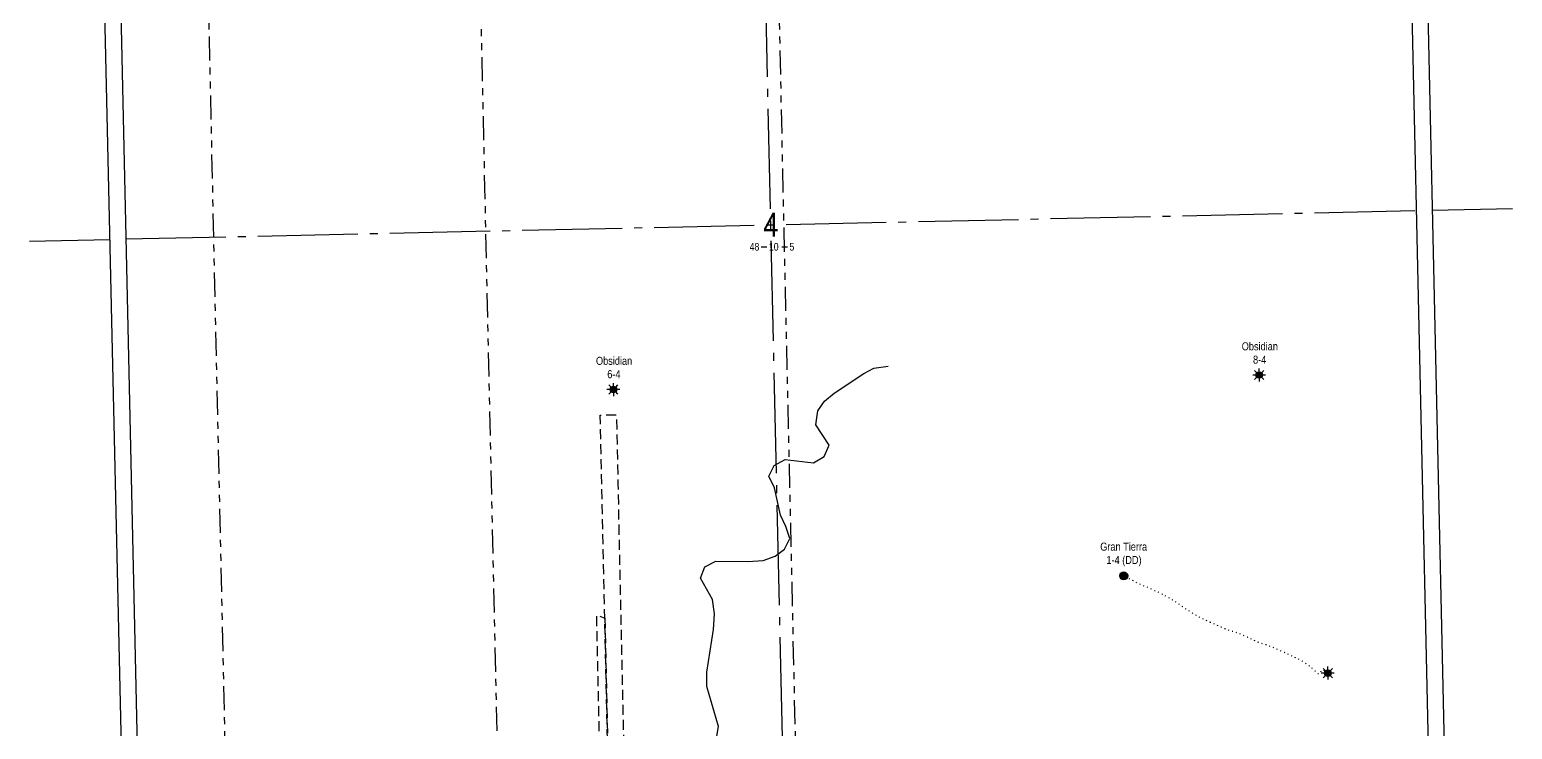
# Model space of a CAD drawing. Extents: x 605887 to 611946, y 5883916 to 5888528.
# Drawn here: x 605941 to 607793, y 5885348 to 5886222 of the extents above; entities that cross this region are included whole.
import ezdxf
from ezdxf.enums import TextEntityAlignment as Align

# ---------------------------------------------------------------- set-up
doc = ezdxf.new("R2010")
doc.units = 0
doc.header["$LTSCALE"] = 5
for name, pattern in [('foc-ACCESSROAD', [3.75, 2.5, -1.25]), ('foc-DOT', [1, 0.2, -0.8]), ('foc-DRILLPATH', [14.75, 6, -1.75, 1.75, -1.75, 1.75, -1.75]), ('foc-FLOWLINE', [3.75, 2.5, -1.25]), ('foc-QUARTERLINE', [33, 25, -3, 2, -3])]:
    doc.linetypes.add(name, pattern=pattern)
for name, color, linetype in [('10', 1, 'Continuous'), ('9', 3, 'Continuous'), ('AS-DRILL-T', 8, 'Continuous'), ('DETAIL-HZ-Existing', 8, 'foc-DOT'), ('DRILL-T', 8, 'Continuous'), ('F-AR', 190, 'foc-ACCESSROAD'), ('F-EZE', 190, 'foc-FLOWLINE'), ('F-WS-S', 8, 'Continuous'), ('L-QSEC', 8, 'foc-QUARTERLINE'), ('L-SEC', 7, 'Continuous'), ('L-SECLBL', 7, 'Continuous'), ('P-PDRILLPATH', 12, 'foc-DRILLPATH'), ('T-CREEK', 160, 'Continuous')]:
    doc.layers.add(name, color=color, linetype=linetype)
doc.styles.add('80L', font='ARIALN.TTF', dxfattribs={"height": 10})
doc.styles.add('foc-LtypeFont', font='ARIALN.TTF', dxfattribs={"height": 7.35})
doc.styles.add('SIMPLEX', font='ARIALN.TTF')
doc.linetypes.add('foc-TOPO-flowdirection-NOLINE', pattern='A,0,[">",foc-LtypeFont,S=0.3,R=0,X=0,Y=-0.945],-20,[">",foc-LtypeFont,S=0.3,R=0,X=0,Y=-0.945],0', length=20)

# ---------------------------------------------------------------- blocks, each defined once
blk = doc.blocks.new('L-SECLBL')
at = {"layer": '9', "color": 7}
for p, q in [((-5.1, -27.8), (-12.3, -27.8)), ((20.7, -27.8), (13.5, -27.8))]:
    blk.add_line(p, q, dxfattribs=at)
at = {"layer": '10', "color": 2, "style": 'SIMPLEX'}
blk.add_attdef('SEC', text='', height=30, dxfattribs=at).set_placement((0, 0), align=Align.MIDDLE)
at = {"layer": '10', "color": 5, "style": '80L'}
blk.add_attdef('TWP', text='', height=9.5, dxfattribs=at).set_placement((-14.4, -27.4), align=Align.MIDDLE_RIGHT)
blk.add_attdef('RGE', text='', height=9.5, dxfattribs=at).set_placement((3.6, -27.4), align=Align.MIDDLE_CENTER)
blk.add_attdef('MER', text='', height=9.5, dxfattribs=at).set_placement((23.2, -27.4), align=Align.MIDDLE_LEFT)
blk = doc.blocks.new('BH-Existing')
at = {"layer": 'AS-DRILL-T'}
h = blk.add_hatch(color=256, dxfattribs=at)
h.dxf.hatch_style = 1
edge = h.paths.add_edge_path()
edge.add_arc((0, 0), 0.5, 0, 360)
blk.add_circle((0, 0), 0.5, dxfattribs=at)
blk = doc.blocks.new('GAS')
h = blk.add_hatch(color=255)
h.dxf.hatch_style = 1
edge = h.paths.add_edge_path()
edge.add_arc((0, 0), 0.9, 0, 360)
for p, q in [((-0.81, 0), (-1.62, 0)), ((-0.57, 0.57), (-1.14, 1.14)), ((0, 0.81), (0, 1.62)), ((0.57, 0.57), (1.14, 1.14)), ((1.62, 0), (0.81, 0)), ((-0.57, -0.57), (-1.14, -1.14)), ((0, -0.81), (0, -1.62)), ((1.14, -1.14), (0.57, -0.57))]:
    blk.add_line(p, q)
blk.add_circle((0, 0), 0.8)

msp = doc.modelspace()

# ---------------------------------------------------------------- linework, layer by layer
at = {"layer": 'DETAIL-HZ-Existing', "flags": 128}
msp.add_lwpolyline([(607562.056, 5885418.507), (607561.344, 5885419.021), (607559.743, 5885420.365), (607558.247, 5885421.542), (607556.705, 5885422.058), (607555.289, 5885421.846), (607554.069, 5885421.378), (607553.25, 5885420.44), (607552.668, 5885419.196), (607551.853, 5885418.058), (607550.787, 5885417.414), (607550.587, 5885417.419), (607550.497, 5885417.437), (607550.376, 5885417.475), (607550.194, 5885417.56), (607549.92, 5885417.714), (607549.545, 5885417.946), (607549.108, 5885418.276), (607548.617, 5885418.735), (607548.003, 5885419.352), (607547.226, 5885420.115), (607546.336, 5885420.975), (607545.396, 5885421.884), (607544.414, 5885422.842), (607543.372, 5885423.829), (607542.249, 5885424.814), (607540.986, 5885425.836), (607539.561, 5885426.914), (607538.026, 5885428.04), (607536.45, 5885429.165), (607534.793, 5885430.368), (607533.085, 5885431.58), (607531.238, 5885432.789), (607529.21, 5885433.994), (607526.993, 5885435.195), (607524.584, 5885436.421), (607522.026, 5885437.664), (607519.377, 5885438.925), (607516.627, 5885440.223), (607513.788, 5885441.51), (607510.878, 5885442.795), (607507.878, 5885444.108), (607504.776, 5885445.499), (607501.43, 5885447.044), (607498.186, 5885448.522), (607494.742, 5885450.015), (607491.329, 5885451.459), (607487.938, 5885452.793), (607484.572, 5885453.928), (607481.168, 5885454.932), (607477.793, 5885456.006), (607474.515, 5885457.233), (607471.334, 5885458.592), (607468.189, 5885460.102), (607464.981, 5885461.76), (607461.763, 5885463.419), (607455.458, 5885466.268), (607452.33, 5885467.468), (607449.134, 5885468.587), (607445.85, 5885469.633), (607442.495, 5885470.688), (607439.119, 5885471.833), (607435.73, 5885473.077), (607432.32, 5885474.391), (607428.938, 5885475.765), (607425.644, 5885477.252), (607422.388, 5885478.789), (607419.114, 5885480.296), (607415.781, 5885481.722), (607412.428, 5885483.147), (607409.084, 5885484.653), (607405.819, 5885486.18), (607402.631, 5885487.799), (607399.531, 5885489.579), (607396.438, 5885491.471), (607393.264, 5885493.37), (607390.101, 5885495.259), (607387.006, 5885497.23), (607383.98, 5885499.253), (607380.922, 5885501.355), (607377.852, 5885503.557), (607374.781, 5885505.768), (607368.52, 5885509.779), (607362.208, 5885513.358), (607355.942, 5885516.689), (607349.399, 5885519.853), (607345.933, 5885521.445), (607339.264, 5885524.427), (607333.183, 5885527.071), (607330.516, 5885528.231), (607324.928, 5885530.787), (607317.441, 5885534.56), (607313.453, 5885536.681), (607307.287, 5885539.983)], dxfattribs=at)
at = {"layer": 'F-AR', "flags": 128}
msp.add_lwpolyline([(606686.407, 5885169.016), (606666.245, 5885168.57), (606659.14, 5885487.109), (606658.893, 5885498.146), (606653.449, 5885740.772), (606673.575, 5885741.213), (606675.526, 5885654.249), (606679.033, 5885489.539), (606679.28, 5885478.504), (606686.165, 5885179.763), (606686.407, 5885169.016)], close=True, dxfattribs=at)
at = {"layer": 'F-EZE', "flags": 128}
msp.add_lwpolyline([(606659.14, 5885487.109), (606666.245, 5885168.57), (606553.502, 5885166.072), (606529.994, 5885176.4), (606656.043, 5885179.098), (606649.036, 5885491.427), (606655.098, 5885488.836), (606659.14, 5885487.109)], close=True, dxfattribs=at)
at = {"layer": 'L-QSEC'}
for p, q in [((606884.642, 5885173.408), (606848.493, 5886782.125)), ((606060.955, 5885960.562), (607672.494, 5885995.978)), ((607692.601, 5885996.419), (607792.537, 5885998.616)), ((605940.884, 5885957.923), (606040.848, 5885960.12))]:
    msp.add_line(p, q, dxfattribs=at)
at = {"layer": 'L-SEC'}
for p, q in [((607618.703, 5888407.64), (607690.445, 5885191.189)), ((607638.81, 5888408.085), (607710.552, 5885191.633)), ((605987.062, 5888371.564), (606058.804, 5885155.113)), ((606007.169, 5888372.009), (606078.911, 5885155.558))]:
    msp.add_line(p, q, dxfattribs=at)
at = {"layer": 'P-PDRILLPATH', "flags": 128}
for points in [[(606800.355, 5885170.17), (606898.5, 5885283.697), (606831.663, 5888280.255)], [(606344.938, 5885162.363), (606186.388, 5885267.922), (606119.55, 5888264.51)], [(606620.934, 5884993.38), (606526.169, 5885275.45), (606459.332, 5888272.023)]]:
    msp.add_lwpolyline(points, dxfattribs=at)
at = {"layer": 'T-CREEK', "linetype": 'foc-TOPO-flowdirection-NOLINE', "flags": 128}
msp.add_lwpolyline([(606239.434, 5884235.064), (606244.796, 5884257.202), (606247.098, 5884297.805), (606264.786, 5884344.499), (606279.535, 5884366.252), (606288.26, 5884376.254), (606292.239, 5884417.101), (606284.761, 5884441.974), (606306.721, 5884505.313), (606349.271, 5884549.496), (606435.728, 5884575.357), (606459.816, 5884579.664), (606486.62, 5884579.134), (606551.717, 5884587.316), (606580.701, 5884601.079), (606591.402, 5884615.529), (606608.702, 5884650.422), (606620.888, 5884661.037), (606649.771, 5884673.45), (606691.018, 5884645.757), (606706.093, 5884649.591), (606714.186, 5884667.241), (606732.045, 5884686.589), (606786.114, 5884751.686), (606834.515, 5884772.58), (606847.649, 5884792.505), (606862.916, 5884805.283), (606873.473, 5884812.911), (606881.358, 5884822.386), (606880.604, 5884835.196), (606869.245, 5884855.515), (606883.533, 5884874.318), (606883.262, 5884885.055), (606876.766, 5884907.304), (606878.408, 5884923.193), (606887.671, 5884938.527), (606911.021, 5884950.455), (606903.924, 5884964.615), (606897.152, 5884975.926), (606897.956, 5885017.026), (606896.992, 5885040.452), (606905.433, 5885051.246), (606927.319, 5885068.746), (606936.641, 5885079.753), (606908.688, 5885115.239), (606896.851, 5885145.059), (606872.404, 5885183.685), (606844.37, 5885216.969), (606819.173, 5885233.329), (606809.493, 5885244.382), (606792.501, 5885270.257), (606787.071, 5885286.066), (606786.814, 5885304.753), (606791.646, 5885320.735), (606798.167, 5885335.022), (606801.264, 5885351.872), (606786.418, 5885401.637), (606786.582, 5885419.915), (606794.821, 5885472.918), (606796.152, 5885492.399), (606793.708, 5885510.582), (606778.721, 5885537.2), (606783.881, 5885551.293), (606797.943, 5885558.295), (606837.644, 5885557.722), (606857.024, 5885559), (606871.823, 5885564.532), (606883.598, 5885573.335), (606890.434, 5885586.564), (606885.311, 5885601.783), (606878.369, 5885615.85), (606871.085, 5885650.013), (606864.019, 5885664.373), (606870.613, 5885677.893), (606884.311, 5885685.305), (606919.683, 5885681.159), (606933.255, 5885689.042), (606939.422, 5885703.212), (606922.562, 5885728.376), (606925.048, 5885746.16), (606933.685, 5885758.176), (606945.443, 5885768.043), (606982.462, 5885792.764), (606995.225, 5885799.332), (607013.219, 5885801.822)], dxfattribs=at)
at = {"layer": 'T-CREEK', "flags": 128}
msp.add_lwpolyline([(606798.167, 5885335.022), (606801.264, 5885351.872), (606786.418, 5885401.637), (606786.582, 5885419.915), (606794.821, 5885472.918), (606796.152, 5885492.399), (606793.708, 5885510.582), (606778.721, 5885537.2), (606783.881, 5885551.293), (606797.943, 5885558.295), (606837.644, 5885557.722), (606857.024, 5885559), (606871.823, 5885564.532), (606883.598, 5885573.335), (606890.434, 5885586.564), (606885.311, 5885601.783), (606878.369, 5885615.85), (606871.085, 5885650.013), (606864.019, 5885664.373), (606870.613, 5885677.893), (606884.311, 5885685.305), (606919.683, 5885681.159), (606933.255, 5885689.042), (606939.422, 5885703.212), (606922.562, 5885728.376), (606925.048, 5885746.16), (606933.685, 5885758.176), (606945.443, 5885768.043), (606982.462, 5885792.764), (606995.225, 5885799.332), (607013.219, 5885801.822)], dxfattribs=at)

# ---------------------------------------------------------------- block references
at = {"layer": 'AS-DRILL-T', "xscale": 9.999999999999984, "yscale": 9.999999999999984, "zscale": 9.999999999999984}
msp.add_blockref('BH-Existing', (607307.261, 5885539.999), dxfattribs=at)
at = {"layer": 'F-WS-S', "xscale": 4.999999999999992, "yscale": 4.999999999999992, "zscale": 4.999999999999992}
for p in [(607476.36, 5885790.734), (606669.908, 5885772.61), (607562.056, 5885418.507)]:
    msp.add_blockref('GAS', p, dxfattribs=at)
at = {"layer": 'L-SECLBL'}
msp.add_blockref('L-SECLBL', (606866.552, 5885978.266), dxfattribs=at).add_auto_attribs({'SEC': '4', 'TWP': '48', 'RGE': '10', 'MER': '5'})

# ---------------------------------------------------------------- texts
at = {"layer": 'DRILL-T', "attachment_point": 1, "style": '80L'}
for s, width, insert, char_height in [('\\pi-1.0931;Obsidian\\P\\pi13.03;6-4', 41.63479, (606649.214, 5885813.443), 9.99711), ('\\pi-1.0931;Obsidian\\P\\pi13.054;8-4', 41.63479, (607455.667, 5885831.567), 9.99711), ('\\pi2.6715;Gran Tierra\\P\\pi10.397;1-4 (DD)', 62.7713, (607275.189, 5885581.457), 10)]:
    msp.add_mtext_dynamic_manual_height_columns(s, width=width, gutter_width=50, heights=[0], dxfattribs=dict(at, insert=insert, char_height=char_height))

doc.saveas('drawing.dxf')
